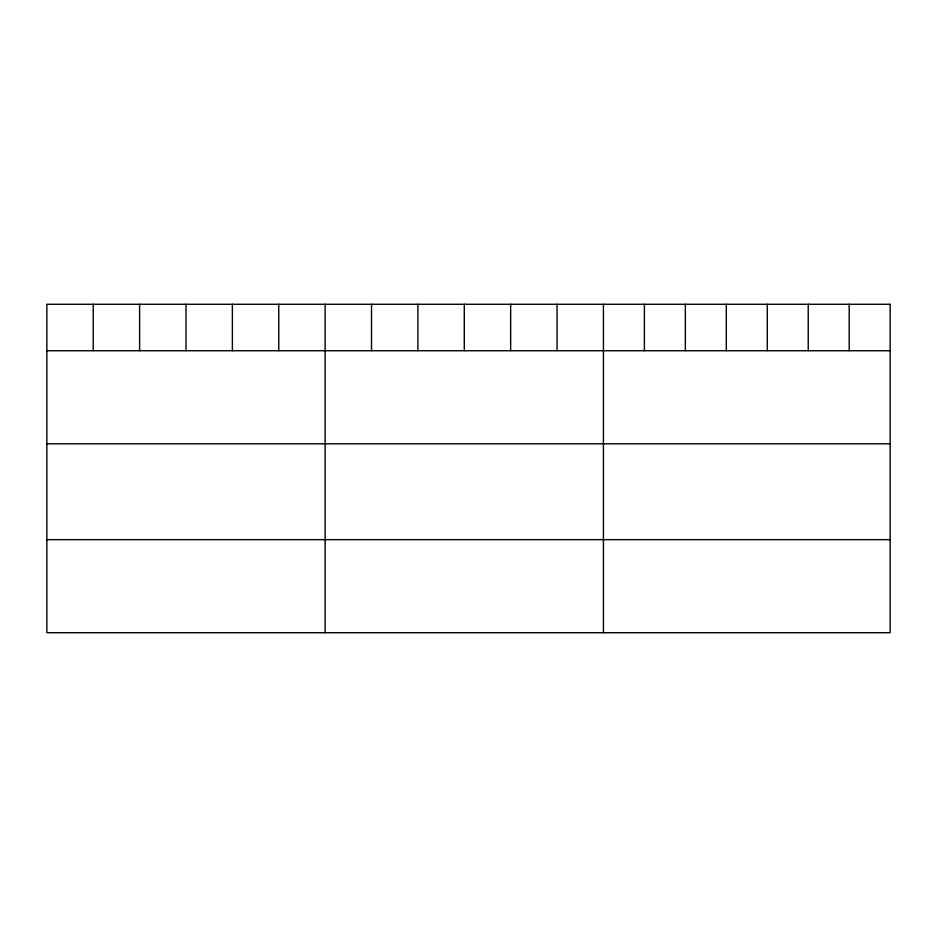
<?xml version="1.0" encoding="UTF-8"?>
<svg xmlns="http://www.w3.org/2000/svg" width="937" height="937" viewBox="0 0 937 937"><rect width="100%" height="100%" fill="white"/><g stroke="black" fill="none" stroke-linecap="round" stroke-linejoin="round"><path stroke-width="1.41" d="M46.85 350.731L890.15 350.731M46.85 443.787L890.15 443.787M46.85 539.665L890.15 539.665M849.191 304.279L849.191 350.731M808.233 304.279L808.233 350.731M767.274 304.279L767.274 350.731M726.304 304.279L726.304 350.731M685.345 304.279L685.345 350.731M644.387 304.279L644.387 350.731M603.428 304.279L603.428 632.721M557.046 304.279L557.046 350.731M510.665 304.279L510.665 350.731M464.283 304.279L464.283 350.731M417.902 304.279L417.902 350.731M371.52 304.279L371.52 350.731M325.139 304.279L325.139 632.721M278.757 304.279L278.757 350.731M232.376 304.279L232.376 350.731M185.994 304.279L185.994 350.731M139.613 304.279L139.613 350.731M93.231 304.279L93.231 350.731M890.15 304.279L46.85 304.279L46.85 632.721L890.15 632.721L890.15 304.279"/></g></svg>
